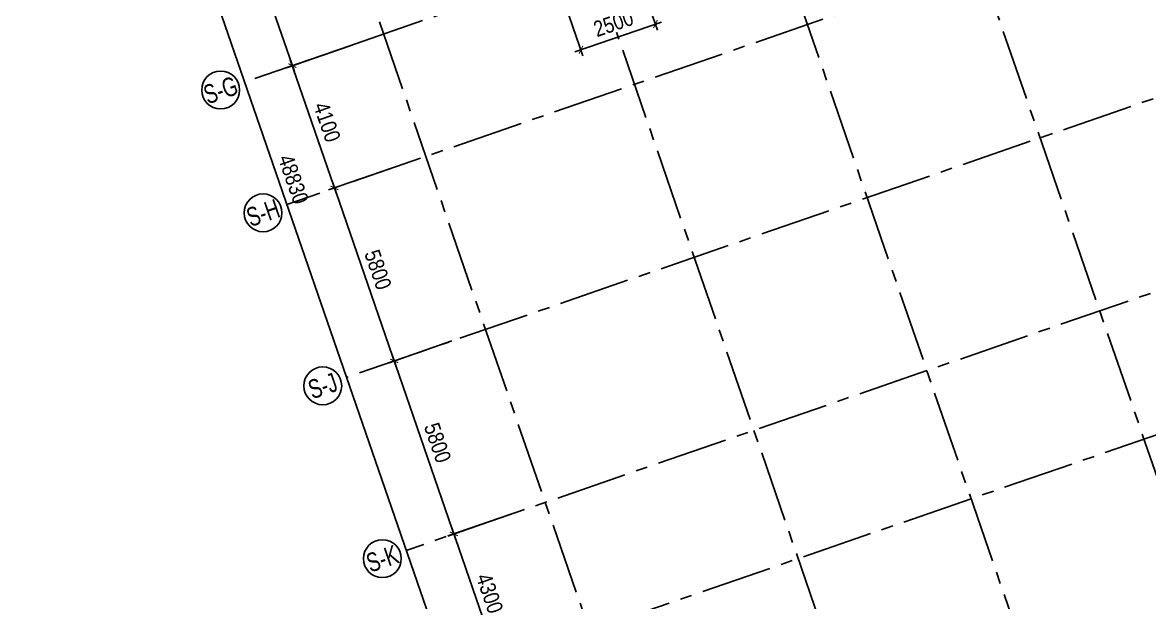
# Model space of a CAD drawing. Header units: millimetres. Extents: x -80883 to 1826631, y -376836 to 309394.
# Drawn here: x 1494869 to 1530602, y -338611 to -320233 of the extents above; entities that cross this region are included whole.
import ezdxf
from ezdxf.enums import TextEntityAlignment as Align

# ---------------------------------------------------------------- set-up
doc = ezdxf.new("R2010")
doc.units = ezdxf.units.MM
doc.header["$LTSCALE"] = 100
doc.header["$PDMODE"] = 32
doc.header["$PDSIZE"] = 2.5
doc.linetypes.add('CENTER2', pattern=[1.125, 0.75, -0.125, 0.125, -0.125])
for name, color, linetype in [('ccu12-Truc', 13, 'CENTER2'), ('KC2-DIM', 251, 'Continuous'), ('KT-Dim', 8, 'Continuous'), ('Xref_ST_MBDV Cot vach 30.7.2022|Xref_ST_MBDV Cot vach 30.7.2022|Xref_ST_MBDV Cot vach 30.7.2022|Xref_ST_MBDV Cot vach 30.7.2022|A-GRID-SYM', 50, 'Continuous')]:
    doc.layers.add(name, color=color, linetype=linetype)
doc.styles.add('Arial Narrow', font='ARIALN.TTF')
doc.styles.add('HBA-Text', font='GOTHIC.TTF')
doc.dimstyles.new('ccu12-200', dxfattribs={"dimscale": 200, "dimtxt": 2.5, "dimasz": 1, "dimexe": 1, "dimexo": 2, "dimgap": 1, "dimtad": 1, "dimdec": 0, "dimrnd": 5, "dimdsep": 46, "dimtxsty": 'Arial Narrow', "dimblk": 'ARCHTICK', "dimcen": -1, "dimdle": 1, "dimclrd": 256, "dimclre": 256, "dimclrt": 3, "dimadec": 0, "dimazin": 2, "dimtfac": 0.1, "dimtdec": 0, "dimtmove": 0, "dimatfit": 1, "dimldrblk": 'ARCHTICK', "dimfxl": 1, "dimtvp": 0.833333, "dimtolj": 1, "dimtzin": 12, "dimarcsym": 0})

# ---------------------------------------------------------------- blocks, each defined once
blk = doc.blocks.new('GRID-SYM-flat-90')
at = {"layer": 'Xref_ST_MBDV Cot vach 30.7.2022|Xref_ST_MBDV Cot vach 30.7.2022|Xref_ST_MBDV Cot vach 30.7.2022|Xref_ST_MBDV Cot vach 30.7.2022|A-GRID-SYM'}
blk.add_circle((0, 0, 0), 900, dxfattribs=at)
at = {"layer": 'Xref_ST_MBDV Cot vach 30.7.2022|Xref_ST_MBDV Cot vach 30.7.2022|Xref_ST_MBDV Cot vach 30.7.2022|Xref_ST_MBDV Cot vach 30.7.2022|A-GRID-SYM', "style": 'HBA-Text'}
blk.add_attdef('GRID', text='', height=900, rotation=19.0471, dxfattribs=at).set_placement((0, 0, 0), align=Align.MIDDLE_CENTER)
blk = doc.blocks.new('GRID-SYM-flat-91')
at = {"layer": 'Xref_ST_MBDV Cot vach 30.7.2022|Xref_ST_MBDV Cot vach 30.7.2022|Xref_ST_MBDV Cot vach 30.7.2022|Xref_ST_MBDV Cot vach 30.7.2022|A-GRID-SYM'}
blk.add_circle((0, 0, 0), 900, dxfattribs=at)
at = {"layer": 'Xref_ST_MBDV Cot vach 30.7.2022|Xref_ST_MBDV Cot vach 30.7.2022|Xref_ST_MBDV Cot vach 30.7.2022|Xref_ST_MBDV Cot vach 30.7.2022|A-GRID-SYM', "style": 'HBA-Text'}
blk.add_attdef('GRID', text='', height=900, rotation=19.0471, dxfattribs=at).set_placement((0, 0, 0), align=Align.MIDDLE_CENTER)
blk = doc.blocks.new('_ARCHTICK')
at = {"color": 0, "linetype": 'ByBlock', "const_width": 0.15}
blk.add_lwpolyline([(-0.5, -0.5), (0.5, 0.5)], dxfattribs=at)
blk = doc.blocks.new('*D997')
at = {"layer": 'Defpoints', "color": 0, "transparency": 16777216}
for p in [(312032, -68726, 0), (315815, -77470), (312921, -78469)]:
    blk.add_point(p, dxfattribs=at)
at = {"layer": 'KT-Dim', "lineweight": -2, "transparency": 16777216}
for p, q in [((311654, -68857), (309632, -69555)), ((309756, -69300), (312986, -78659)), ((315437, -77601), (312732, -78535))]:
    blk.add_line(p, q, dxfattribs=at)
at = {"layer": 'KT-Dim', "lineweight": -2, "transparency": 16777216, "xscale": 200, "yscale": 200, "zscale": 200}
for p, rotation in [((309821, -69489), 109.0471379637702), ((312921, -78469), 289.0471379637702)]:
    blk.add_blockref('_ARCHTICK', p, dxfattribs=dict(at, rotation=rotation))
at = {"layer": 'KT-Dim', "color": 3, "transparency": 16777216, "insert": (311801, -73831), "char_height": 500, "attachment_point": 5, "rotation": 289.0471, "style": 'Arial Narrow'}
blk.add_mtext('\\A1;9500', dxfattribs=at)
blk = doc.blocks.new('GRID-SYM-flat-103')
at = {"layer": 'Xref_ST_MBDV Cot vach 30.7.2022|Xref_ST_MBDV Cot vach 30.7.2022|Xref_ST_MBDV Cot vach 30.7.2022|Xref_ST_MBDV Cot vach 30.7.2022|A-GRID-SYM'}
blk.add_circle((0, 0, 0), 900, dxfattribs=at)
at = {"layer": 'Xref_ST_MBDV Cot vach 30.7.2022|Xref_ST_MBDV Cot vach 30.7.2022|Xref_ST_MBDV Cot vach 30.7.2022|Xref_ST_MBDV Cot vach 30.7.2022|A-GRID-SYM', "style": 'HBA-Text'}
blk.add_attdef('GRID', text='', height=900, rotation=19.0471, dxfattribs=at).set_placement((0, 0, 0), align=Align.MIDDLE_CENTER)
blk = doc.blocks.new('*D959')
at = {"layer": 'Defpoints', "color": 0, "transparency": 16777216}
for p in [(306861, -58345, 0), (323836, -104143), (320491, -105298)]:
    blk.add_point(p, dxfattribs=at)
at = {"layer": 'KT-Dim', "lineweight": -2, "transparency": 16777216}
for p, q in [((306483, -58476), (304366, -59206)), ((304490, -58952), (320556, -105487)), ((323458, -104273), (320302, -105363))]:
    blk.add_line(p, q, dxfattribs=at)
at = {"layer": 'KT-Dim', "lineweight": -2, "transparency": 16777216, "xscale": 200, "yscale": 200, "zscale": 200}
for p, rotation in [((304555, -59141), 109.0471379637702), ((320491, -105298), 289.0471379637702)]:
    blk.add_blockref('_ARCHTICK', p, dxfattribs=dict(at, rotation=rotation))
at = {"layer": 'KT-Dim', "color": 3, "transparency": 16777216, "insert": (312954, -82071), "char_height": 500, "attachment_point": 5, "rotation": 289.0471, "style": 'Arial Narrow'}
blk.add_mtext('\\A1;48830', dxfattribs=at)
blk = doc.blocks.new('*D960')
at = {"layer": 'Defpoints', "color": 0, "transparency": 16777216}
for p in [(315132, -77706, 0), (316470, -81582, 0), (314259, -82345)]:
    blk.add_point(p, dxfattribs=at)
at = {"layer": 'KT-Dim', "lineweight": -2, "transparency": 16777216}
for p, q in [((314754, -77837), (312732, -78535)), ((312856, -78280), (314324, -82534)), ((316092, -81712), (314070, -82410))]:
    blk.add_line(p, q, dxfattribs=at)
at = {"layer": 'KT-Dim', "lineweight": -2, "transparency": 16777216, "xscale": 200, "yscale": 200, "zscale": 200}
for p, rotation in [((312921, -78469), 109.0471379637702), ((314259, -82345), 289.0471379637702)]:
    blk.add_blockref('_ARCHTICK', p, dxfattribs=dict(at, rotation=rotation))
at = {"layer": 'KT-Dim', "color": 3, "transparency": 16777216, "insert": (314021, -80259), "char_height": 500, "attachment_point": 5, "rotation": 289.0471, "style": 'Arial Narrow'}
blk.add_mtext('\\A1;4100', dxfattribs=at)
blk = doc.blocks.new('*D961')
at = {"layer": 'Defpoints', "color": 0, "transparency": 16777216}
for p in [(316470, -81582, 0), (318361, -87065, 0), (316152, -87827)]:
    blk.add_point(p, dxfattribs=at)
at = {"layer": 'KT-Dim', "lineweight": -2, "transparency": 16777216}
for p, q in [((316092, -81712), (314070, -82410)), ((314194, -82156), (316217, -88016)), ((317983, -87195), (315963, -87893))]:
    blk.add_line(p, q, dxfattribs=at)
at = {"layer": 'KT-Dim', "lineweight": -2, "transparency": 16777216, "xscale": 200, "yscale": 200, "zscale": 200}
for p, rotation in [((314259, -82345), 109.0471379637702), ((316152, -87827), 289.0471379637702)]:
    blk.add_blockref('_ARCHTICK', p, dxfattribs=dict(at, rotation=rotation))
at = {"layer": 'KT-Dim', "color": 3, "transparency": 16777216, "insert": (315636, -84937), "char_height": 500, "attachment_point": 5, "rotation": 289.0471, "style": 'Arial Narrow'}
blk.add_mtext('\\A1;5800', dxfattribs=at)
blk = doc.blocks.new('*D962')
at = {"layer": 'Defpoints', "color": 0, "transparency": 16777216}
for p in [(318361, -87065, 0), (320256, -92546, 0), (318043, -93310)]:
    blk.add_point(p, dxfattribs=at)
at = {"layer": 'KT-Dim', "lineweight": -2, "transparency": 16777216}
for p, q in [((317983, -87195), (315961, -87893)), ((316085, -87639), (318108, -93500)), ((319877, -92677), (317854, -93376))]:
    blk.add_line(p, q, dxfattribs=at)
at = {"layer": 'KT-Dim', "lineweight": -2, "transparency": 16777216, "xscale": 200, "yscale": 200, "zscale": 200}
for p, rotation in [((316150, -87828), 109.0471379637702), ((318043, -93310), 289.0471379637702)]:
    blk.add_blockref('_ARCHTICK', p, dxfattribs=dict(at, rotation=rotation))
at = {"layer": 'KT-Dim', "color": 3, "transparency": 16777216, "insert": (317527, -90421), "char_height": 500, "attachment_point": 5, "rotation": 289.0471, "style": 'Arial Narrow'}
blk.add_mtext('\\A1;5800', dxfattribs=at)
blk = doc.blocks.new('*D963')
at = {"layer": 'Defpoints', "color": 0, "transparency": 16777216}
for p in [(320256, -92546, 0), (321659, -96611, 0), (319448, -97374)]:
    blk.add_point(p, dxfattribs=at)
at = {"layer": 'KT-Dim', "lineweight": -2, "transparency": 16777216}
for p, q in [((319877, -92677), (317856, -93375)), ((317979, -93121), (319513, -97563)), ((321281, -96742), (319259, -97440))]:
    blk.add_line(p, q, dxfattribs=at)
at = {"layer": 'KT-Dim', "lineweight": -2, "transparency": 16777216, "xscale": 200, "yscale": 200, "zscale": 200}
for p, rotation in [((318045, -93310), 109.0471379637702), ((319448, -97374), 289.0471379637702)]:
    blk.add_blockref('_ARCHTICK', p, dxfattribs=dict(at, rotation=rotation))
at = {"layer": 'KT-Dim', "color": 3, "transparency": 16777216, "insert": (319177, -95193), "char_height": 500, "attachment_point": 5, "rotation": 289.0471, "style": 'Arial Narrow'}
blk.add_mtext('\\A1;4300', dxfattribs=at)
blk = doc.blocks.new('*D1263')
at = {"layer": 'Defpoints', "color": 0, "ltscale": 0.5, "transparency": 16777216}
for p in [(1513464, -316017), (1511101, -316833), (1514937, -320282)]:
    blk.add_point(p, dxfattribs=at)
at = {"layer": 'KC2-DIM', "lineweight": -2, "ltscale": 0.5, "transparency": 16777216}
for p, q in [((1513595, -316395), (1515002, -320471)), ((1511232, -317211), (1512639, -321287)), ((1512384, -321163), (1515126, -320216))]:
    blk.add_line(p, q, dxfattribs=at)
at = {"layer": 'KC2-DIM', "lineweight": -2, "ltscale": 0.5, "transparency": 16777216, "xscale": 200, "yscale": 200, "zscale": 200}
for p, rotation in [((1514937, -320282), 19.04713795400162), ((1512574, -321098), 199.0471379540016)]:
    blk.add_blockref('_ARCHTICK', p, dxfattribs=dict(at, rotation=rotation))
at = {"layer": 'KC2-DIM', "color": 3, "ltscale": 0.5, "transparency": 16777216, "insert": (1513606, -320259), "char_height": 500, "attachment_point": 5, "rotation": 19.0471, "style": 'Arial Narrow', "bg_fill": 3, "box_fill_scale": 1.1, "bg_fill_color": 256, "bg_fill_true_color": 13158600, "bg_fill_transparency": 0}
blk.add_mtext('\\A1;2500', dxfattribs=at)
blk = doc.blocks.new('Grid-ST-flat-3')
at = {"layer": 'ccu12-Truc', "ltscale": 30}
for p, q in [((324450.3, -45484.5), (343539.5, -100776)), ((318967.8, -47377.3), (338057.1, -102668.8)), ((313485.4, -49270.1), (332574.6, -104561.6)), ((306868.6, -51554.5), (325957.9, -106846)), ((377595.9, -60477.9), (312746.7, -82867)), ((352142.8, -64928.1), (311408.7, -78991.5)), ((377787.3, -66547.8), (314639.5, -88349.4)), ((368131.1, -76017.5), (316532.3, -93831.9)), ((369534.4, -80082.1), (317935.6, -97896.5))]:
    blk.add_line(p, q, dxfattribs=at)
at = {"layer": 'KT-Dim'}
ref = blk.add_blockref('GRID-SYM-flat-103', (310649, -79241.9, 0), dxfattribs=dict(at, xscale=0.6666666666666666, yscale=0.6666666666666666, zscale=0.6666666666666666))
ref.add_attrib('GRID', 'S-G', dxfattribs={"layer": 'Xref_ST_MBDV Cot vach 30.7.2022|Xref_ST_MBDV Cot vach 30.7.2022|Xref_ST_MBDV Cot vach 30.7.2022|Xref_ST_MBDV Cot vach 30.7.2022|A-GRID-SYM', "height": 600, "rotation": 19, "style": 'HBA-Text', "width": 0.75}).set_placement((310649, -79241.9, 0), align=Align.MIDDLE_CENTER)
ref = blk.add_blockref('GRID-SYM-flat-103', (311992.9, -83134.8, 0), dxfattribs=dict(at, xscale=0.6666666666666666, yscale=0.6666666666666666, zscale=0.6666666666666666))
ref.add_attrib('GRID', 'S-H', dxfattribs={"layer": 'Xref_ST_MBDV Cot vach 30.7.2022|Xref_ST_MBDV Cot vach 30.7.2022|Xref_ST_MBDV Cot vach 30.7.2022|Xref_ST_MBDV Cot vach 30.7.2022|A-GRID-SYM', "height": 600, "rotation": 19, "style": 'HBA-Text', "width": 0.75}).set_placement((311992.9, -83134.8, 0), align=Align.MIDDLE_CENTER)
ref = blk.add_blockref('GRID-SYM-flat-91', (313885.7, -88617.3, 0), dxfattribs=dict(at, xscale=0.6666666666666666, yscale=0.6666666666666666, zscale=0.6666666666666666))
ref.add_attrib('GRID', 'S-J', dxfattribs={"layer": 'Xref_ST_MBDV Cot vach 30.7.2022|Xref_ST_MBDV Cot vach 30.7.2022|Xref_ST_MBDV Cot vach 30.7.2022|Xref_ST_MBDV Cot vach 30.7.2022|A-GRID-SYM', "height": 600, "rotation": 19, "style": 'HBA-Text', "width": 0.75}).set_placement((313885.7, -88617.3, 0), align=Align.MIDDLE_CENTER)
ref = blk.add_blockref('GRID-SYM-flat-90', (315776.1, -94093, 0), dxfattribs=dict(at, xscale=0.6666666666666666, yscale=0.6666666666666666, zscale=0.6666666666666666))
ref.add_attrib('GRID', 'S-K', dxfattribs={"layer": 'Xref_ST_MBDV Cot vach 30.7.2022|Xref_ST_MBDV Cot vach 30.7.2022|Xref_ST_MBDV Cot vach 30.7.2022|Xref_ST_MBDV Cot vach 30.7.2022|A-GRID-SYM', "height": 600, "rotation": 19, "style": 'HBA-Text', "width": 0.75}).set_placement((315776.1, -94093, 0), align=Align.MIDDLE_CENTER)
for base, p1, p2, picture, middle in [((320490.9, -105297.8, 0), (306860.8, -58345.3), (323836, -104142.9, 0), '*D959', (312953.5, -82070.9, 0)), ((312921.2, -78469.5, 0), (312031.6, -68726.2, 0), (315815.2, -77470.3, 0), '*D997', (311801.4, -73830.9, 0)), ((314259.2, -82345, 0), (315132, -77706.2, 0), (316470, -81581.7), '*D960', (314020.5, -80258.6, 0)), ((316151.9, -87827.3, 0), (316469.9, -81581.6), (318360.7, -87064.7), '*D961', (315635.9, -84937.5, 0)), ((318042.7, -93310.5, 0), (318360.7, -87064.7), (320255.6, -92546.5), '*D962', (317526.7, -90420.6, 0)), ((319448, -97374.3, 0), (320255.6, -92546.5), (321658.8, -96611), '*D963', (319176.8, -95193.5, 0))]:
    dim = blk.add_linear_dim(base=base, p1=p1, p2=p2, angle=109.04714, dimstyle='ccu12-200', dxfattribs=at)
    dim.commit()
    dim.dimension.update_dxf_attribs({"geometry": picture, "text_midpoint": middle})

msp = doc.modelspace()

# ---------------------------------------------------------------- block references
msp.add_blockref('Grid-ST-flat-3', (1190502.7, -243129.8))

# ---------------------------------------------------------------- next in the draw order: dimensions: what is measured, and where the dimension line sits
at = {"layer": 'KC2-DIM', "ltscale": 0.5}
dim = msp.add_aligned_dim(p1=(1511101.1, -316832.7), p2=(1513464.2, -316016.9), distance=-4511.8, dimstyle='ccu12-200', override={"dimfxl": 150, "dimtfill": 1}, dxfattribs=at)
dim.commit()
dim.dimension.update_dxf_attribs({"geometry": '*D1263', "text_midpoint": (1513606.5, -320259.2)})

doc.saveas('drawing.dxf')
